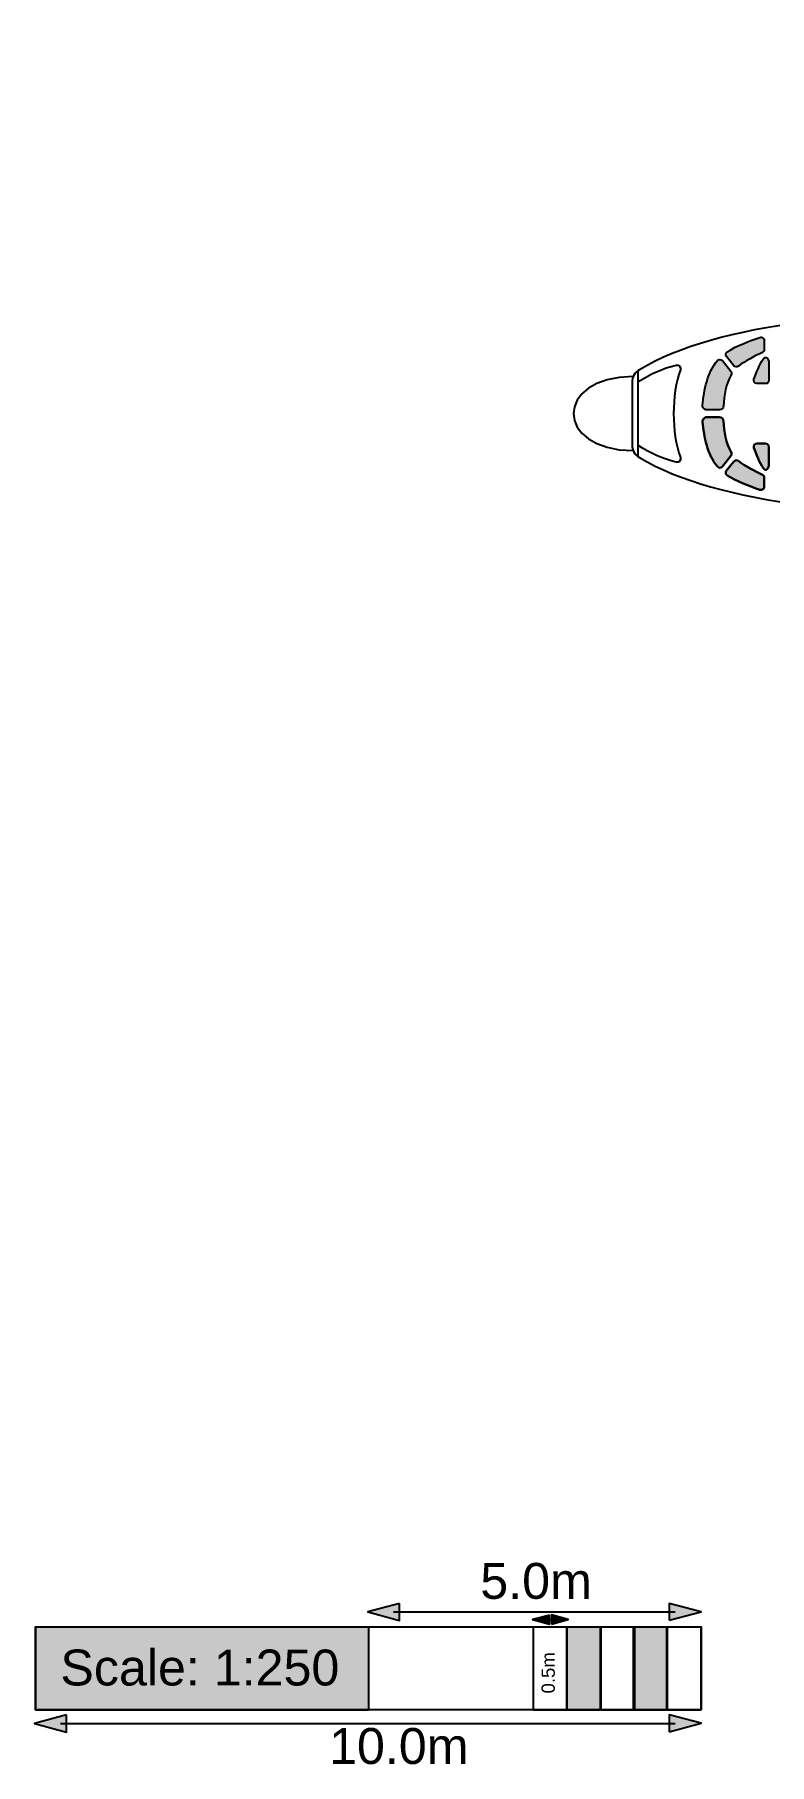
# Model space of a CAD drawing. Extents: x 65 to 351, y 40 to 245.
# Drawn here: x 64.9 to 109.1, y 40.4 to 144.4 of the extents above; entities that cross this region are included whole.
import ezdxf

# ---------------------------------------------------------------- set-up
doc = ezdxf.new("R2010")
doc.units = 0
doc.header["$MEASUREMENT"] = 0
for name, color, linetype in [('4-VIEW', 7, 'CONTINUOUS'), ('SCALE_RULER_250', 7, 'CONTINUOUS'), ('SOLIDS', 7, 'CONTINUOUS')]:
    doc.layers.add(name, color=color, linetype=linetype)

# ---------------------------------------------------------------- blocks, each defined once
blk = doc.blocks.new('BLOCK_5')
at = {"layer": 'SCALE_RULER_250'}
h = blk.add_hatch(color=250, dxfattribs=at)
h.dxf.hatch_style = 2
h.paths.add_polyline_path([(66.82, 43.37), (64.91, 42.86), (66.82, 42.34)])
h = blk.add_hatch(color=250, dxfattribs=at)
h.dxf.hatch_style = 2
h.paths.add_polyline_path([(103.06, 42.36), (104.97, 42.87), (103.06, 43.38)])
for points in [[(66.82, 43.37), (64.91, 42.86), (66.82, 42.34), (66.82, 43.37)], [(103.06, 42.36), (104.97, 42.87), (103.06, 43.38), (103.06, 42.36)]]:
    blk.add_lwpolyline(points, dxfattribs=at)
at = {"layer": 'SCALE_RULER_250', "color": 250}
blk.add_lwpolyline([(66.47, 42.86), (103.41, 42.86)], dxfattribs=at)
blk = doc.blocks.new('BLOCK_6')
at = {"layer": 'SCALE_RULER_250'}
h = blk.add_hatch(color=250, dxfattribs=at)
h.dxf.hatch_style = 2
h.paths.add_polyline_path([(86.84, 50.07), (84.93, 49.56), (86.84, 49.05)])
h = blk.add_hatch(color=250, dxfattribs=at)
h.dxf.hatch_style = 2
h.paths.add_polyline_path([(103.06, 49.06), (104.97, 49.57), (103.06, 50.08)])
for points in [[(86.84, 50.07), (84.93, 49.56), (86.84, 49.05), (86.84, 50.07)], [(103.06, 49.06), (104.97, 49.57), (103.06, 50.08), (103.06, 49.06)]]:
    blk.add_lwpolyline(points, dxfattribs=at)
at = {"layer": 'SCALE_RULER_250', "color": 250}
blk.add_lwpolyline([(86.49, 49.57), (103.41, 49.57)], dxfattribs=at)
blk = doc.blocks.new('BLOCK_7')
at = {"layer": 'SCALE_RULER_250'}
h = blk.add_hatch(color=250, dxfattribs=at)
h.dxf.hatch_style = 2
h.paths.add_polyline_path([(95.86, 49.37), (94.84, 49.1), (95.86, 48.83)])
h = blk.add_hatch(color=250, dxfattribs=at)
h.dxf.hatch_style = 2
h.paths.add_polyline_path([(95.97, 48.83), (96.99, 49.11), (95.97, 49.38)])
for points in [[(95.86, 49.37), (94.84, 49.1), (95.86, 48.83), (95.86, 49.37)], [(95.97, 48.83), (96.99, 49.11), (95.97, 49.38), (95.97, 48.83)]]:
    blk.add_lwpolyline(points, dxfattribs=at)
at = {"layer": 'SCALE_RULER_250', "color": 250}
blk.add_lwpolyline([(95.68, 49.1), (96.16, 49.1)], dxfattribs=at)

msp = doc.modelspace()

# ---------------------------------------------------------------- hatches: boundary and pattern name
at = {"layer": 'SCALE_RULER_250'}
h = msp.add_hatch(color=7, dxfattribs=at)
h.dxf.hatch_style = 2
h.paths.add_polyline_path([(84.98, 43.66), (64.98, 43.66), (64.98, 48.66), (84.98, 48.66)])
h = msp.add_hatch(color=250, dxfattribs=at)
h.dxf.hatch_style = 2
h.paths.add_polyline_path([(98.91, 43.66), (96.91, 43.66), (96.91, 48.66), (98.91, 48.66)])
h = msp.add_hatch(color=250, dxfattribs=at)
h.dxf.hatch_style = 2
h.paths.add_polyline_path([(102.9, 43.66), (100.9, 43.66), (100.9, 48.66), (102.9, 48.66)])
at = {"layer": 'SOLIDS'}
h = msp.add_hatch(color=254, dxfattribs=at)
edge = h.paths.add_edge_path()
edge.add_spline(control_points=[(108.51, 126.21), (107.89, 126), (107.08, 125.7), (106.54, 125.34), (106.49, 125.31), (106.46, 125.27), (106.46, 125.21), (106.45, 125.16), (106.46, 125.11), (106.5, 125.06), (106.5, 125.06), (106.94, 124.51), (106.94, 124.51), (107.01, 124.43), (107.13, 124.41), (107.21, 124.48), (107.59, 124.78), (108.24, 125.1), (108.66, 125.31), (108.73, 125.34), (108.77, 125.4), (108.77, 125.48), (108.77, 125.48), (108.77, 126.03), (108.77, 126.03), (108.77, 126.09), (108.74, 126.15), (108.69, 126.18), (108.64, 126.22), (108.57, 126.23), (108.51, 126.21)], knot_values=[0, 0, 0, 0, 1, 1, 1, 2, 2, 2, 3, 3, 3, 4, 4, 4, 5, 5, 5, 6, 6, 6, 7, 7, 7, 8, 8, 8, 9, 9, 9, 10, 10, 10, 10], degree=3, periodic=1)
h = msp.add_hatch(color=254, dxfattribs=at)
edge = h.paths.add_edge_path()
edge.add_spline(control_points=[(105.95, 124.82), (105.34, 124.08), (105.14, 123.06), (105.06, 122.12), (105.06, 122.05), (105.08, 121.98), (105.13, 121.93), (105.18, 121.88), (105.24, 121.85), (105.31, 121.85), (105.31, 121.85), (106.08, 121.85), (106.08, 121.85), (106.21, 121.85), (106.32, 121.96), (106.32, 122.09), (106.35, 122.71), (106.46, 123.42), (106.78, 123.96), (106.82, 124.03), (106.81, 124.12), (106.76, 124.18), (106.76, 124.18), (106.25, 124.82), (106.25, 124.82), (106.21, 124.86), (106.16, 124.89), (106.1, 124.89), (106.04, 124.89), (105.99, 124.86), (105.95, 124.82)], knot_values=[0, 0, 0, 0, 1, 1, 1, 2, 2, 2, 3, 3, 3, 4, 4, 4, 5, 5, 5, 6, 6, 6, 7, 7, 7, 8, 8, 8, 9, 9, 9, 10, 10, 10, 10], degree=3, periodic=1)
h = msp.add_hatch(color=254, dxfattribs=at)
edge = h.paths.add_edge_path()
edge.add_spline(control_points=[(108.7, 124.9), (108.49, 124.6), (108.28, 124.07), (108.14, 123.69), (108.1, 123.56), (108.19, 123.43), (108.32, 123.43), (108.32, 123.43), (108.85, 123.43), (108.85, 123.43), (108.95, 123.43), (109.04, 123.51), (109.04, 123.62), (109.04, 123.62), (109.04, 124.73), (109.04, 124.73), (109.04, 124.92), (108.87, 125.15), (108.7, 124.9)], knot_values=[0, 0, 0, 0, 1, 1, 1, 2, 2, 2, 3, 3, 3, 4, 4, 4, 5, 5, 5, 6, 6, 6, 6], degree=3, periodic=1)
h = msp.add_hatch(color=254, dxfattribs=at)
edge = h.paths.add_edge_path()
edge.add_spline(control_points=[(105.13, 121.33), (105.08, 121.28), (105.06, 121.21), (105.06, 121.14), (105.14, 120.2), (105.34, 119.18), (105.95, 118.44), (105.99, 118.4), (106.04, 118.37), (106.1, 118.37), (106.16, 118.37), (106.21, 118.4), (106.25, 118.44), (106.25, 118.44), (106.76, 119.08), (106.76, 119.08), (106.81, 119.14), (106.82, 119.23), (106.78, 119.3), (106.46, 119.84), (106.35, 120.55), (106.32, 121.17), (106.32, 121.3), (106.21, 121.41), (106.08, 121.41), (106.08, 121.41), (105.31, 121.41), (105.31, 121.41), (105.24, 121.41), (105.18, 121.38), (105.13, 121.33)], knot_values=[0, 0, 0, 0, 1, 1, 1, 2, 2, 2, 3, 3, 3, 4, 4, 4, 5, 5, 5, 6, 6, 6, 7, 7, 7, 8, 8, 8, 9, 9, 9, 10, 10, 10, 10], degree=3, periodic=1)
h = msp.add_hatch(color=254, dxfattribs=at)
edge = h.paths.add_edge_path()
edge.add_spline(control_points=[(108.85, 119.83), (108.85, 119.83), (108.32, 119.83), (108.32, 119.83), (108.19, 119.83), (108.1, 119.7), (108.14, 119.57), (108.28, 119.19), (108.49, 118.66), (108.7, 118.36), (108.87, 118.11), (109.04, 118.34), (109.04, 118.53), (109.04, 118.53), (109.04, 119.64), (109.04, 119.64), (109.04, 119.75), (108.95, 119.83), (108.85, 119.83)], knot_values=[0, 0, 0, 0, 1, 1, 1, 2, 2, 2, 3, 3, 3, 4, 4, 4, 5, 5, 5, 6, 6, 6, 6], degree=3, periodic=1)
h = msp.add_hatch(color=254, dxfattribs=at)
edge = h.paths.add_edge_path()
edge.add_spline(control_points=[(107.21, 118.78), (107.13, 118.85), (107.01, 118.83), (106.94, 118.75), (106.94, 118.75), (106.5, 118.2), (106.5, 118.2), (106.46, 118.15), (106.45, 118.1), (106.46, 118.05), (106.46, 117.99), (106.49, 117.95), (106.54, 117.91), (107.08, 117.56), (107.89, 117.26), (108.51, 117.05), (108.57, 117.03), (108.64, 117.04), (108.69, 117.08), (108.74, 117.11), (108.77, 117.17), (108.77, 117.23), (108.77, 117.23), (108.77, 117.78), (108.77, 117.78), (108.77, 117.86), (108.73, 117.92), (108.66, 117.95), (108.24, 118.16), (107.59, 118.48), (107.21, 118.78)], knot_values=[0, 0, 0, 0, 1, 1, 1, 2, 2, 2, 3, 3, 3, 4, 4, 4, 5, 5, 5, 6, 6, 6, 7, 7, 7, 8, 8, 8, 9, 9, 9, 10, 10, 10, 10], degree=3, periodic=1)

# ---------------------------------------------------------------- linework, layer by layer
at = {"layer": '4-VIEW', "color": 250}
msp.add_lwpolyline([(101.17, 124.22), (101.17, 119.04)], dxfattribs=at)
for points, knots in [([(126.7, 127.91), (114.33, 127.88), (106.1, 127.1), (101.26, 124.27), (100.98, 124.11), (100.82, 123.83), (100.82, 123.5), (100.82, 123.5), (100.82, 119.76), (100.82, 119.76), (100.82, 119.43), (100.98, 119.15), (101.26, 118.98), (106.1, 116.16), (114.33, 115.38), (126.7, 115.35)], [0, 0, 0, 0, 1, 1, 1, 2, 2, 2, 3, 3, 3, 4, 4, 4, 5, 5, 5, 5]), ([(107.21, 124.48), (107.59, 124.78), (108.24, 125.1), (108.66, 125.31), (108.73, 125.34), (108.77, 125.4), (108.77, 125.48), (108.77, 125.48), (108.77, 126.03), (108.77, 126.03), (108.77, 126.09), (108.74, 126.15), (108.69, 126.18), (108.64, 126.22), (108.57, 126.23), (108.51, 126.21), (107.89, 126), (107.08, 125.7), (106.54, 125.34), (106.49, 125.31), (106.47, 125.27), (106.46, 125.21), (106.45, 125.16), (106.46, 125.11), (106.5, 125.06), (106.5, 125.06), (106.94, 124.51), (106.94, 124.51), (107.01, 124.43), (107.13, 124.41), (107.21, 124.48), (107.21, 124.48), (107.21, 124.48), (107.21, 124.48)], [0, 0, 0, 0, 1, 1, 1, 2, 2, 2, 3, 3, 3, 4, 4, 4, 5, 5, 5, 6, 6, 6, 7, 7, 7, 8, 8, 8, 9, 9, 9, 10, 10, 10, 11, 11, 11, 11]), ([(106.32, 122.09), (106.35, 122.71), (106.46, 123.42), (106.78, 123.96), (106.82, 124.03), (106.81, 124.12), (106.76, 124.18), (106.76, 124.18), (106.25, 124.82), (106.25, 124.82), (106.21, 124.86), (106.16, 124.89), (106.1, 124.89), (106.04, 124.89), (105.99, 124.86), (105.95, 124.82), (105.34, 124.08), (105.14, 123.06), (105.06, 122.12), (105.06, 122.05), (105.08, 121.98), (105.13, 121.93), (105.18, 121.88), (105.24, 121.85), (105.31, 121.85), (105.31, 121.85), (106.08, 121.85), (106.08, 121.85), (106.21, 121.85), (106.32, 121.96), (106.32, 122.09), (106.32, 122.09), (106.32, 122.09), (106.32, 122.09)], [0, 0, 0, 0, 1, 1, 1, 2, 2, 2, 3, 3, 3, 4, 4, 4, 5, 5, 5, 6, 6, 6, 7, 7, 7, 8, 8, 8, 9, 9, 9, 10, 10, 10, 11, 11, 11, 11]), ([(108.7, 124.9), (108.49, 124.6), (108.28, 124.07), (108.14, 123.69), (108.1, 123.56), (108.19, 123.43), (108.32, 123.43), (108.32, 123.43), (108.85, 123.43), (108.85, 123.43), (108.95, 123.43), (109.04, 123.51), (109.04, 123.62), (109.04, 123.62), (109.04, 124.73), (109.04, 124.73), (109.04, 124.92), (108.87, 125.15), (108.7, 124.9), (108.7, 124.9), (108.7, 124.9), (108.7, 124.9)], [0, 0, 0, 0, 1, 1, 1, 2, 2, 2, 3, 3, 3, 4, 4, 4, 5, 5, 5, 6, 6, 6, 7, 7, 7, 7]), ([(101.17, 123.53), (101.9, 124.01), (102.67, 124.35), (103.47, 124.55), (103.64, 124.59), (103.78, 124.43), (103.73, 124.27), (103.18, 122.78), (103.18, 120.48), (103.73, 118.99), (103.78, 118.83), (103.64, 118.67), (103.47, 118.71), (102.67, 118.91), (101.9, 119.25), (101.17, 119.73)], [0, 0, 0, 0, 1, 1, 1, 2, 2, 2, 3, 3, 3, 4, 4, 4, 5, 5, 5, 5]), ([(106.32, 121.17), (106.35, 120.55), (106.46, 119.84), (106.78, 119.3), (106.82, 119.23), (106.81, 119.14), (106.76, 119.08), (106.76, 119.08), (106.25, 118.44), (106.25, 118.44), (106.21, 118.4), (106.16, 118.37), (106.1, 118.37), (106.04, 118.37), (105.99, 118.4), (105.95, 118.44), (105.34, 119.18), (105.14, 120.2), (105.06, 121.14), (105.06, 121.21), (105.08, 121.28), (105.13, 121.33), (105.18, 121.38), (105.24, 121.41), (105.31, 121.41), (105.31, 121.41), (106.08, 121.41), (106.08, 121.41), (106.21, 121.41), (106.32, 121.3), (106.32, 121.17), (106.32, 121.17), (106.32, 121.17), (106.32, 121.17)], [0, 0, 0, 0, 1, 1, 1, 2, 2, 2, 3, 3, 3, 4, 4, 4, 5, 5, 5, 6, 6, 6, 7, 7, 7, 8, 8, 8, 9, 9, 9, 10, 10, 10, 11, 11, 11, 11]), ([(108.7, 118.36), (108.49, 118.66), (108.28, 119.19), (108.14, 119.57), (108.1, 119.7), (108.19, 119.83), (108.32, 119.83), (108.32, 119.83), (108.85, 119.83), (108.85, 119.83), (108.95, 119.83), (109.04, 119.75), (109.04, 119.64), (109.04, 119.64), (109.04, 118.53), (109.04, 118.53), (109.04, 118.34), (108.87, 118.11), (108.7, 118.36), (108.7, 118.36), (108.7, 118.36), (108.7, 118.36)], [0, 0, 0, 0, 1, 1, 1, 2, 2, 2, 3, 3, 3, 4, 4, 4, 5, 5, 5, 6, 6, 6, 7, 7, 7, 7]), ([(107.21, 118.78), (107.59, 118.48), (108.24, 118.16), (108.66, 117.95), (108.73, 117.92), (108.77, 117.86), (108.77, 117.78), (108.77, 117.78), (108.77, 117.23), (108.77, 117.23), (108.77, 117.17), (108.74, 117.11), (108.69, 117.08), (108.64, 117.04), (108.57, 117.03), (108.51, 117.05), (107.89, 117.26), (107.08, 117.56), (106.54, 117.91), (106.49, 117.95), (106.47, 117.99), (106.46, 118.05), (106.45, 118.1), (106.46, 118.15), (106.5, 118.2), (106.5, 118.2), (106.94, 118.75), (106.94, 118.75), (107.01, 118.83), (107.13, 118.85), (107.21, 118.78), (107.21, 118.78), (107.21, 118.78), (107.21, 118.78)], [0, 0, 0, 0, 1, 1, 1, 2, 2, 2, 3, 3, 3, 4, 4, 4, 5, 5, 5, 6, 6, 6, 7, 7, 7, 8, 8, 8, 9, 9, 9, 10, 10, 10, 11, 11, 11, 11])]:
    msp.add_open_spline(points, degree=3, knots=knots, dxfattribs=at)
msp.add_open_spline([(100.89, 123.86), (96.11, 123.81), (96.11, 119.45), (100.89, 119.4)], degree=3, dxfattribs=at)
at = {"layer": 'SCALE_RULER_250', "color": 250}
for points in [[(104.97, 43.67), (64.97, 43.67), (64.97, 48.67), (104.97, 48.67), (104.97, 43.67)], [(96.9, 43.66), (94.9, 43.66), (94.9, 48.66), (96.9, 48.66), (96.9, 43.66)], [(100.96, 43.66), (98.96, 43.66), (98.96, 48.66), (100.96, 48.66), (100.96, 43.66)], [(104.95, 43.66), (102.95, 43.66), (102.95, 48.66), (104.95, 48.66), (104.95, 43.66)]]:
    msp.add_lwpolyline(points, dxfattribs=at)
at = {"layer": 'SCALE_RULER_250'}
for points in [[(84.98, 43.66), (64.98, 43.66), (64.98, 48.66), (84.98, 48.66), (84.98, 43.66)], [(98.91, 43.66), (96.91, 43.66), (96.91, 48.66), (98.91, 48.66), (98.91, 43.66)], [(102.9, 43.66), (100.9, 43.66), (100.9, 48.66), (102.9, 48.66), (102.9, 43.66)]]:
    msp.add_lwpolyline(points, dxfattribs=at)
at = {"layer": 'SOLIDS'}
for points, knots in [([(101.26, 124.27), (106.1, 127.1), (114.33, 127.88), (126.7, 127.91), (126.7, 127.91), (126.7, 138.18), (126.7, 138.18), (126.59, 138.15), (126.48, 138.13), (126.36, 138.13), (126.36, 138.13), (125.7, 138.13), (125.7, 138.13), (125.7, 138.13), (121.34, 138.13), (121.34, 138.13), (120.96, 138.12), (120.53, 138.14), (120.12, 138.18), (119.13, 138.29), (118.21, 138.57), (118.13, 139.18), (118.13, 139.18), (117.09, 139.18), (117.09, 139.18), (116.99, 139.18), (116.9, 139.23), (116.84, 139.3), (113.13, 139.83), (113.13, 141.37), (116.84, 141.9), (116.9, 141.97), (116.99, 142.02), (117.09, 142.02), (117.09, 142.02), (118.13, 142.02), (118.13, 142.02), (118.21, 142.63), (119.13, 142.91), (120.12, 143.01), (120.53, 143.06), (120.96, 143.07), (121.34, 143.06), (121.34, 143.06), (125.7, 143.06), (125.7, 143.06), (125.7, 143.06), (126.36, 143.06), (126.36, 143.06), (126.56, 143.06), (126.73, 143.02), (126.9, 142.93), (126.9, 142.93), (126.97, 143.85), (126.97, 143.85), (126.97, 143.85), (129.55, 178.5), (129.55, 178.5), (129.56, 178.58), (129.56, 178.65), (129.57, 178.72), (129.89, 181.17), (132.31, 181.06), (134.8, 180.18), (135, 180.1), (135.2, 180.03), (135.4, 179.95), (135.58, 179.88), (135.76, 179.8), (135.94, 179.72), (136.45, 179.5), (136.86, 179.16), (137.13, 178.72), (137.35, 178.39), (137.49, 178), (137.54, 177.57), (137.54, 177.57), (138.39, 170.21), (138.39, 170.21), (138.39, 170.21), (138.89, 165.88), (138.89, 165.88), (138.89, 165.88), (139.51, 160.57), (139.51, 160.57), (139.51, 160.57), (141.61, 142.53), (141.61, 142.53), (141.61, 142.53), (141.66, 142.08), (141.66, 142.08), (141.66, 142.08), (143.61, 141.74), (143.61, 141.74), (145.77, 141.38), (145.91, 140.03), (143.75, 139.65), (143.75, 139.65), (141.61, 139.26), (141.61, 139.26), (141.61, 139.26), (141.61, 139.05), (141.61, 139.05), (141.61, 139.05), (141.61, 127.73), (141.61, 127.73), (141.61, 127.73), (148.29, 127.69), (148.29, 127.69), (148.29, 127.69), (159.77, 127.61), (159.77, 127.61), (162.69, 127.61), (165.43, 127.49), (168.11, 127.25), (171.44, 126.95), (174.67, 126.48), (178.03, 125.86), (179.79, 125.54), (181.59, 125.17), (183.45, 124.78), (183.45, 124.78), (185.12, 140.26), (185.12, 140.26), (185.12, 140.34), (185.14, 140.43), (185.17, 140.51), (185.32, 140.98), (185.74, 141.31), (186.24, 141.35), (188.3, 141.52), (190.36, 141.29), (192.42, 141.09), (192.71, 141.06), (192.93, 140.83), (192.95, 140.54), (192.95, 140.54), (194.32, 122.35), (194.32, 122.35), (194.34, 122.01), (194.71, 121.92), (194.71, 121.63), (194.71, 121.34), (194.34, 121.25), (194.32, 120.91), (194.32, 120.91), (192.95, 102.72), (192.95, 102.72), (192.93, 102.43), (192.71, 102.2), (192.42, 102.17), (190.36, 101.97), (188.3, 101.74), (186.24, 101.91), (185.73, 101.95), (185.32, 102.28), (185.17, 102.75), (185.14, 102.83), (185.12, 102.92), (185.12, 103), (185.12, 103), (183.45, 118.48), (183.45, 118.48), (181.59, 118.09), (179.79, 117.72), (178.03, 117.4), (174.67, 116.78), (171.44, 116.31), (168.11, 116.01), (165.43, 115.77), (162.69, 115.65), (159.77, 115.65), (159.77, 115.65), (148.29, 115.57), (148.29, 115.57), (148.29, 115.57), (141.61, 115.53), (141.61, 115.53), (141.61, 115.53), (141.61, 104.21), (141.61, 104.21), (141.61, 104.21), (141.61, 104), (141.61, 104), (141.61, 104), (143.75, 103.61), (143.75, 103.61), (145.91, 103.23), (145.77, 101.88), (143.61, 101.52), (143.61, 101.52), (141.66, 101.18), (141.66, 101.18), (141.66, 101.18), (141.61, 100.73), (141.61, 100.73), (141.61, 100.73), (139.51, 82.69), (139.51, 82.69), (139.51, 82.69), (138.89, 77.38), (138.89, 77.38), (138.89, 77.38), (138.39, 73.05), (138.39, 73.05), (138.39, 73.05), (137.54, 65.69), (137.54, 65.69), (137.49, 65.26), (137.35, 64.87), (137.13, 64.54), (136.85, 64.1), (136.45, 63.76), (135.94, 63.54), (135.76, 63.46), (135.58, 63.38), (135.4, 63.31), (135.2, 63.23), (135, 63.16), (134.8, 63.08), (132.31, 62.2), (129.89, 62.09), (129.57, 64.54), (129.56, 64.61), (129.56, 64.68), (129.55, 64.76), (129.55, 64.76), (126.97, 99.41), (126.97, 99.41), (126.97, 99.41), (126.9, 100.33), (126.9, 100.33), (126.73, 100.24), (126.56, 100.2), (126.36, 100.2), (126.36, 100.2), (125.7, 100.2), (125.7, 100.2), (125.7, 100.2), (121.34, 100.2), (121.34, 100.2), (120.96, 100.19), (120.53, 100.2), (120.12, 100.25), (119.13, 100.35), (118.21, 100.63), (118.13, 101.24), (118.13, 101.24), (117.09, 101.24), (117.09, 101.24), (116.99, 101.24), (116.9, 101.29), (116.84, 101.36), (113.13, 101.89), (113.13, 103.43), (116.84, 103.96), (116.9, 104.03), (116.99, 104.08), (117.09, 104.08), (117.09, 104.08), (118.13, 104.08), (118.13, 104.08), (118.21, 104.69), (119.13, 104.97), (120.12, 105.08), (120.53, 105.12), (120.96, 105.13), (121.34, 105.13), (121.34, 105.13), (125.7, 105.13), (125.7, 105.13), (125.7, 105.13), (126.36, 105.13), (126.36, 105.13), (126.48, 105.13), (126.59, 105.11), (126.7, 105.08), (126.7, 105.08), (126.7, 115.35), (126.7, 115.35), (114.33, 115.38), (106.1, 116.16), (101.26, 118.98), (101.23, 119), (101.2, 119.03), (101.17, 119.05), (101.05, 119.14), (100.95, 119.26), (100.89, 119.4), (96.11, 119.45), (96.11, 123.81), (100.89, 123.86), (100.95, 124), (101.05, 124.12), (101.17, 124.21), (101.2, 124.23), (101.23, 124.26), (101.26, 124.27)], [0, 0, 0, 0, 1, 1, 1, 2, 2, 2, 3, 3, 3, 4, 4, 4, 5, 5, 5, 6, 6, 6, 7, 7, 7, 8, 8, 8, 9, 9, 9, 10, 10, 10, 11, 11, 11, 12, 12, 12, 13, 13, 13, 14, 14, 14, 15, 15, 15, 16, 16, 16, 17, 17, 17, 18, 18, 18, 19, 19, 19, 20, 20, 20, 21, 21, 21, 22, 22, 22, 23, 23, 23, 24, 24, 24, 25, 25, 25, 26, 26, 26, 27, 27, 27, 28, 28, 28, 29, 29, 29, 30, 30, 30, 31, 31, 31, 32, 32, 32, 33, 33, 33, 34, 34, 34, 35, 35, 35, 36, 36, 36, 37, 37, 37, 38, 38, 38, 39, 39, 39, 40, 40, 40, 41, 41, 41, 42, 42, 42, 43, 43, 43, 44, 44, 44, 45, 45, 45, 46, 46, 46, 47, 47, 47, 48, 48, 48, 49, 49, 49, 50, 50, 50, 51, 51, 51, 52, 52, 52, 53, 53, 53, 54, 54, 54, 55, 55, 55, 56, 56, 56, 57, 57, 57, 58, 58, 58, 59, 59, 59, 60, 60, 60, 61, 61, 61, 62, 62, 62, 63, 63, 63, 64, 64, 64, 65, 65, 65, 66, 66, 66, 67, 67, 67, 68, 68, 68, 69, 69, 69, 70, 70, 70, 71, 71, 71, 72, 72, 72, 73, 73, 73, 74, 74, 74, 75, 75, 75, 76, 76, 76, 77, 77, 77, 78, 78, 78, 79, 79, 79, 80, 80, 80, 81, 81, 81, 82, 82, 82, 83, 83, 83, 84, 84, 84, 85, 85, 85, 86, 86, 86, 87, 87, 87, 88, 88, 88, 89, 89, 89, 90, 90, 90, 91, 91, 91, 92, 92, 92, 93, 93, 93, 94, 94, 94, 95, 95, 95, 96, 96, 96, 97, 97, 97, 98, 98, 98, 99, 99, 99, 99]), ([(108.51, 126.21), (107.89, 126), (107.08, 125.7), (106.54, 125.34), (106.49, 125.31), (106.46, 125.27), (106.46, 125.21), (106.45, 125.16), (106.46, 125.11), (106.5, 125.06), (106.5, 125.06), (106.94, 124.51), (106.94, 124.51), (107.01, 124.43), (107.13, 124.41), (107.21, 124.48), (107.59, 124.78), (108.24, 125.1), (108.66, 125.31), (108.73, 125.34), (108.77, 125.4), (108.77, 125.48), (108.77, 125.48), (108.77, 126.03), (108.77, 126.03), (108.77, 126.09), (108.74, 126.15), (108.69, 126.18), (108.64, 126.22), (108.57, 126.23), (108.51, 126.21)], [0, 0, 0, 0, 1, 1, 1, 2, 2, 2, 3, 3, 3, 4, 4, 4, 5, 5, 5, 6, 6, 6, 7, 7, 7, 8, 8, 8, 9, 9, 9, 10, 10, 10, 10]), ([(105.95, 124.82), (105.34, 124.08), (105.14, 123.06), (105.06, 122.12), (105.06, 122.05), (105.08, 121.98), (105.13, 121.93), (105.18, 121.88), (105.24, 121.85), (105.31, 121.85), (105.31, 121.85), (106.08, 121.85), (106.08, 121.85), (106.21, 121.85), (106.32, 121.96), (106.32, 122.09), (106.35, 122.71), (106.46, 123.42), (106.78, 123.96), (106.82, 124.03), (106.81, 124.12), (106.76, 124.18), (106.76, 124.18), (106.25, 124.82), (106.25, 124.82), (106.21, 124.86), (106.16, 124.89), (106.1, 124.89), (106.04, 124.89), (105.99, 124.86), (105.95, 124.82)], [0, 0, 0, 0, 1, 1, 1, 2, 2, 2, 3, 3, 3, 4, 4, 4, 5, 5, 5, 6, 6, 6, 7, 7, 7, 8, 8, 8, 9, 9, 9, 10, 10, 10, 10]), ([(108.7, 124.9), (108.49, 124.6), (108.28, 124.07), (108.14, 123.69), (108.1, 123.56), (108.19, 123.43), (108.32, 123.43), (108.32, 123.43), (108.85, 123.43), (108.85, 123.43), (108.95, 123.43), (109.04, 123.51), (109.04, 123.62), (109.04, 123.62), (109.04, 124.73), (109.04, 124.73), (109.04, 124.92), (108.87, 125.15), (108.7, 124.9)], [0, 0, 0, 0, 1, 1, 1, 2, 2, 2, 3, 3, 3, 4, 4, 4, 5, 5, 5, 6, 6, 6, 6]), ([(105.13, 121.33), (105.08, 121.28), (105.06, 121.21), (105.06, 121.14), (105.14, 120.2), (105.34, 119.18), (105.95, 118.44), (105.99, 118.4), (106.04, 118.37), (106.1, 118.37), (106.16, 118.37), (106.21, 118.4), (106.25, 118.44), (106.25, 118.44), (106.76, 119.08), (106.76, 119.08), (106.81, 119.14), (106.82, 119.23), (106.78, 119.3), (106.46, 119.84), (106.35, 120.55), (106.32, 121.17), (106.32, 121.3), (106.21, 121.41), (106.08, 121.41), (106.08, 121.41), (105.31, 121.41), (105.31, 121.41), (105.24, 121.41), (105.18, 121.38), (105.13, 121.33)], [0, 0, 0, 0, 1, 1, 1, 2, 2, 2, 3, 3, 3, 4, 4, 4, 5, 5, 5, 6, 6, 6, 7, 7, 7, 8, 8, 8, 9, 9, 9, 10, 10, 10, 10]), ([(108.85, 119.83), (108.85, 119.83), (108.32, 119.83), (108.32, 119.83), (108.19, 119.83), (108.1, 119.7), (108.14, 119.57), (108.28, 119.19), (108.49, 118.66), (108.7, 118.36), (108.87, 118.11), (109.04, 118.34), (109.04, 118.53), (109.04, 118.53), (109.04, 119.64), (109.04, 119.64), (109.04, 119.75), (108.95, 119.83), (108.85, 119.83)], [0, 0, 0, 0, 1, 1, 1, 2, 2, 2, 3, 3, 3, 4, 4, 4, 5, 5, 5, 6, 6, 6, 6]), ([(107.21, 118.78), (107.13, 118.85), (107.01, 118.83), (106.94, 118.75), (106.94, 118.75), (106.5, 118.2), (106.5, 118.2), (106.46, 118.15), (106.45, 118.1), (106.46, 118.05), (106.46, 117.99), (106.49, 117.95), (106.54, 117.91), (107.08, 117.56), (107.89, 117.26), (108.51, 117.05), (108.57, 117.03), (108.64, 117.04), (108.69, 117.08), (108.74, 117.11), (108.77, 117.17), (108.77, 117.23), (108.77, 117.23), (108.77, 117.78), (108.77, 117.78), (108.77, 117.86), (108.73, 117.92), (108.66, 117.95), (108.24, 118.16), (107.59, 118.48), (107.21, 118.78)], [0, 0, 0, 0, 1, 1, 1, 2, 2, 2, 3, 3, 3, 4, 4, 4, 5, 5, 5, 6, 6, 6, 7, 7, 7, 8, 8, 8, 9, 9, 9, 10, 10, 10, 10])]:
    msp.add_open_spline(points, degree=3, knots=knots, dxfattribs=at)

# ---------------------------------------------------------------- block references
at = {"layer": 'SCALE_RULER_250'}
for name in ['BLOCK_6', 'BLOCK_7', 'BLOCK_5']:
    msp.add_blockref(name, (0, 0), dxfattribs=at)

# ---------------------------------------------------------------- texts
at = {"layer": 'SCALE_RULER_250', "color": 250, "char_height": 2.159, "attachment_point": 7}
for s, insert in [('\\fArial|b0|i0|c0|p34;\\W1;5.0m', (91.7, 50.32)), ('\\fArial|b0|i0|c0|p34;\\W1;10.0m', (82.61, 40.39))]:
    msp.add_mtext(s, dxfattribs=dict(at, insert=insert))
at = {"layer": 'SCALE_RULER_250', "color": 7, "insert": (66.46, 45.11), "char_height": 2.159, "attachment_point": 7}
msp.add_mtext('\\fArial|b0|i0|c0|p34;\\W1;Scale: 1:250', dxfattribs=at)
at = {"layer": 'SCALE_RULER_250', "color": 250, "insert": (96.19, 44.66), "char_height": 0.7983, "attachment_point": 7, "rotation": 90}
msp.add_mtext('\\fArial|b0|i0|c0|p34;\\W1;0.5m', dxfattribs=at)

doc.saveas('drawing.dxf')
